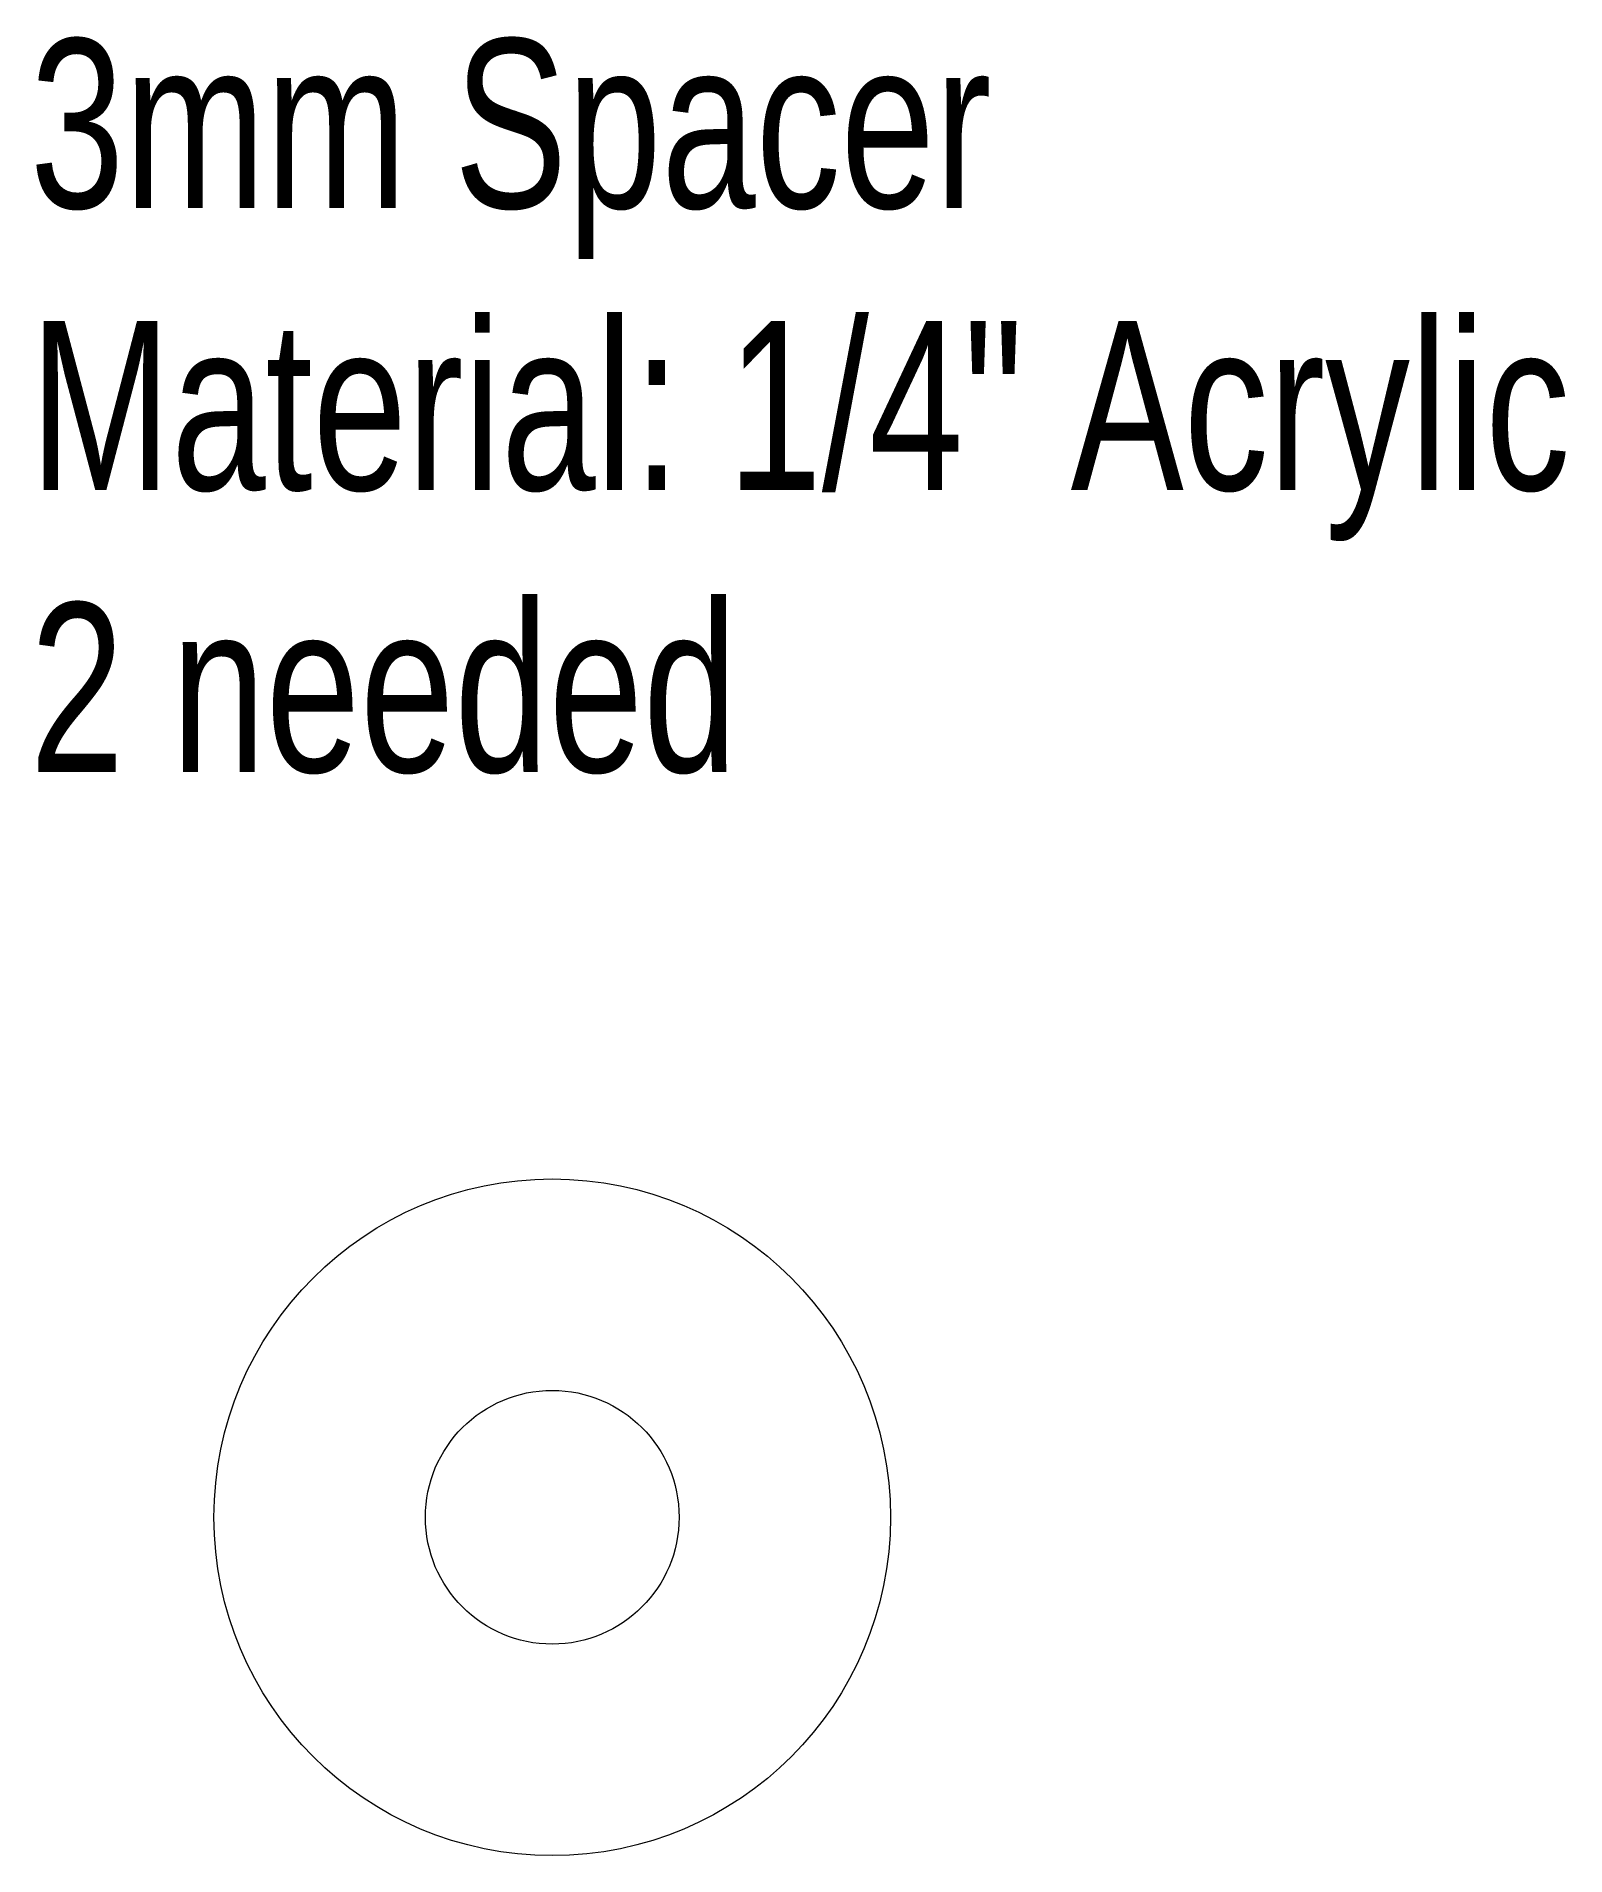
# Model space of a CAD drawing. Header units: millimetres. Extents: x 13.9 to 32, y 16 to 37.5.
import ezdxf

# ---------------------------------------------------------------- set-up
doc = ezdxf.new("R2010")
doc.units = ezdxf.units.MM
doc.layers.get('0').update_dxf_attribs({"linetype": 'CONTINUOUS', "lineweight": 0})
doc.layers.add('Notes', color=7, linetype='CONTINUOUS', lineweight=0)
doc.styles.get("Standard").update_dxf_attribs({"font": 'txt', "width": 0.75})

msp = doc.modelspace()

# ---------------------------------------------------------------- linework, layer by layer
for radius in [4, 1.5]:
    msp.add_circle((20, 20), radius)

# ---------------------------------------------------------------- texts
at = {"layer": 'Notes', "insert": (13.824, 37.4784), "char_height": 2, "width": 100, "attachment_point": 1}
msp.add_mtext('3mm\\~Spacer\\PMaterial:\\~1/4"\\~Acrylic\\P2\\~needed', dxfattribs=at)

doc.saveas('drawing.dxf')
